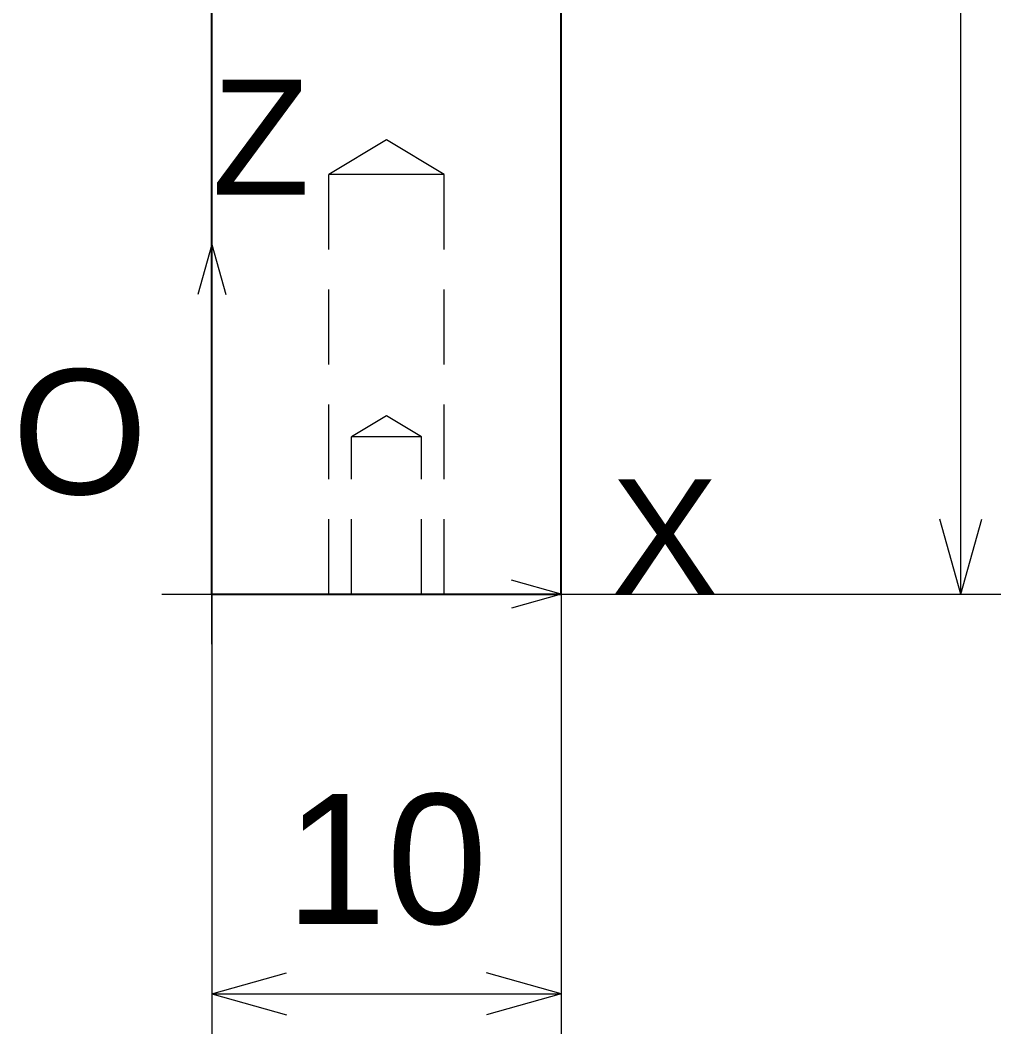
# Paper-space layout '01_三视图' of a CAD drawing. Header units: millimetres. Extents: x 8 to 451, y 8 to 289.
# Drawn here: x 153.67 to 173.3, y 130.45 to 150.74 of the extents above; entities that cross this region are included whole.
import ezdxf
from ezdxf.enums import TextEntityAlignment as Align

# ---------------------------------------------------------------- set-up
doc = ezdxf.new("R2010")
doc.units = ezdxf.units.MM
doc.linetypes.add('WP_HIDDEN', pattern=[2.3, 1.5, -0.8])
for name, color, linetype, lineweight in [('ANNOTATIONS', 7, 'CONTINUOUS', 18), ('HIDDEN', 7, 'WP_HIDDEN', 13), ('VISIBLE', 7, 'CONTINUOUS', 25)]:
    doc.layers.add(name, color=color, linetype=linetype, lineweight=lineweight)
doc.styles.add('CJK', font='Arial Unicode.ttf')

psp = doc.layouts.new('01_三视图')

# ---------------------------------------------------------------- linework, layer by layer
at = {"layer": 'ANNOTATIONS'}
for p, q in [((172.5, 139.25), (172.5, 240.75)), ((157.5, 146.25), (157.22, 145.25)), ((157.5, 139.25), (157.5, 146.25)), ((157.5, 146.25), (157.78, 145.25)), ((172.5, 139.25), (172.08, 140.75)), ((172.5, 139.25), (172.92, 140.75)), ((157.5, 138.25), (157.5, 140.25)), ((164.5, 139.25), (163.5, 139.53)), ((156.5, 139.25), (158.5, 139.25)), ((157.5, 139.25), (164.5, 139.25)), ((157.5, 139.25), (157.5, 130.45)), ((164.5, 139.25), (163.5, 138.97)), ((164.5, 139.25), (164.5, 130.45)), ((164.5, 139.25), (173.3, 139.25)), ((157.5, 131.25), (159, 131.67)), ((164.5, 131.25), (163, 131.67)), ((157.5, 131.25), (164.5, 131.25)), ((157.5, 131.25), (159, 130.83)), ((164.5, 131.25), (163, 130.83))]:
    psp.add_line(p, q, dxfattribs=at)
at = {"layer": 'HIDDEN'}
for points in [[(161, 148.344), (159.845, 147.65)], [(162.155, 147.65), (161, 148.344)], [(162.155, 147.65), (162.126, 147.65), (162.041, 147.65), (161.903, 147.65), (161.72, 147.65), (161.501, 147.65), (161.257, 147.65), (161, 147.65), (160.743, 147.65), (160.499, 147.65), (160.28, 147.65), (160.097, 147.65), (159.959, 147.65), (159.874, 147.65), (159.845, 147.65)], [(159.845, 139.25), (159.845, 147.65)], [(162.155, 139.25), (162.155, 147.65)], [(161, 142.823), (160.297, 142.4)], [(161.703, 142.4), (161, 142.823)], [(161.703, 142.4), (161.686, 142.4), (161.634, 142.4), (161.55, 142.4), (161.439, 142.4), (161.305, 142.4), (161.157, 142.4), (161, 142.4), (160.843, 142.4), (160.695, 142.4), (160.561, 142.4), (160.45, 142.4), (160.366, 142.4), (160.314, 142.4), (160.297, 142.4)], [(160.297, 139.25), (160.297, 142.4)], [(161.703, 139.25), (161.703, 142.4)], [(162.155, 139.25), (162.126, 139.25), (162.041, 139.25), (161.903, 139.25), (161.72, 139.25), (161.501, 139.25), (161.257, 139.25), (161, 139.25), (160.743, 139.25), (160.499, 139.25), (160.28, 139.25), (160.097, 139.25), (159.959, 139.25), (159.874, 139.25), (159.845, 139.25)], [(161.703, 139.25), (161.686, 139.25), (161.634, 139.25), (161.55, 139.25), (161.439, 139.25), (161.305, 139.25), (161.157, 139.25), (161, 139.25), (160.843, 139.25), (160.695, 139.25), (160.561, 139.25), (160.45, 139.25), (160.366, 139.25), (160.314, 139.25), (160.297, 139.25)]]:
    psp.add_lwpolyline(points, dxfattribs=at)
at = {"layer": 'VISIBLE'}
for points in [[(157.5, 139.25), (157.5, 240.75)], [(164.5, 139.25), (164.5, 240.75)], [(157.5, 139.25), (164.5, 139.25)]]:
    psp.add_lwpolyline(points, dxfattribs=at)

# ---------------------------------------------------------------- texts
at = {"layer": 'ANNOTATIONS', "style": 'CJK'}
for s, height, p in [('Z', 2.3, (157.5, 147.25)), ('O', 2.5, (153.5, 141.25)), ('X', 2.3, (165.5, 139.25))]:
    psp.add_text(s, height=height, dxfattribs=at).set_placement(p)
psp.add_text('10', height=2.6, dxfattribs=at).set_placement((161, 132.65), align=Align.CENTER)

doc.saveas('drawing.dxf')
